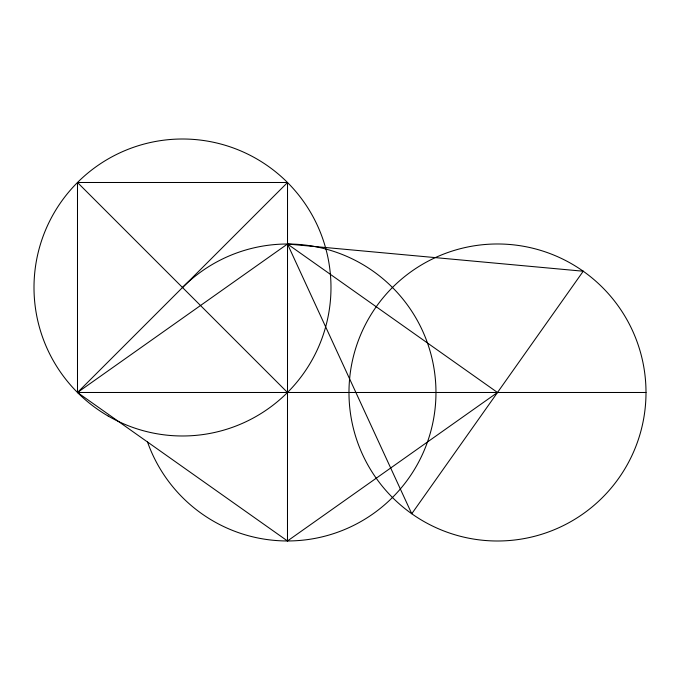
<?xml version="1.0" encoding="UTF-8"?>
<svg xmlns="http://www.w3.org/2000/svg" width="680" height="680" viewBox="0 0 680 680"><rect width="100%" height="100%" fill="white"/><g stroke="black" fill="none" stroke-linecap="round" stroke-linejoin="round"><path stroke-width="1.02" d="M287.487 182.495L77.495 182.495L77.495 392.488L287.521 182.52L287.487 540.965L497.488 392.488L287.487 244.018L77.495 392.488L287.487 540.965M182.495 287.487L182.512 287.487A148.469 148.469 0 0 1 406.852 304.19A148.469 148.469 0 0 1 357.161 523.6A148.469 148.469 0 0 1 147.518 442M77.495 392.488L646 392.488A148.512 148.512 0 0 0 423.249 263.865A148.512 148.512 0 0 0 423.215 521.092A148.512 148.512 0 0 0 646 392.513M77.495 182.495L287.487 392.488M583.227 271.226L411.757 513.757L287.487 244.018L583.227 271.226M108.247 416.092A148.495 148.495 0 0 0 330.981 287.487A148.495 148.495 0 0 0 108.247 158.891A148.495 148.495 0 0 0 108.247 416.092"/></g></svg>
